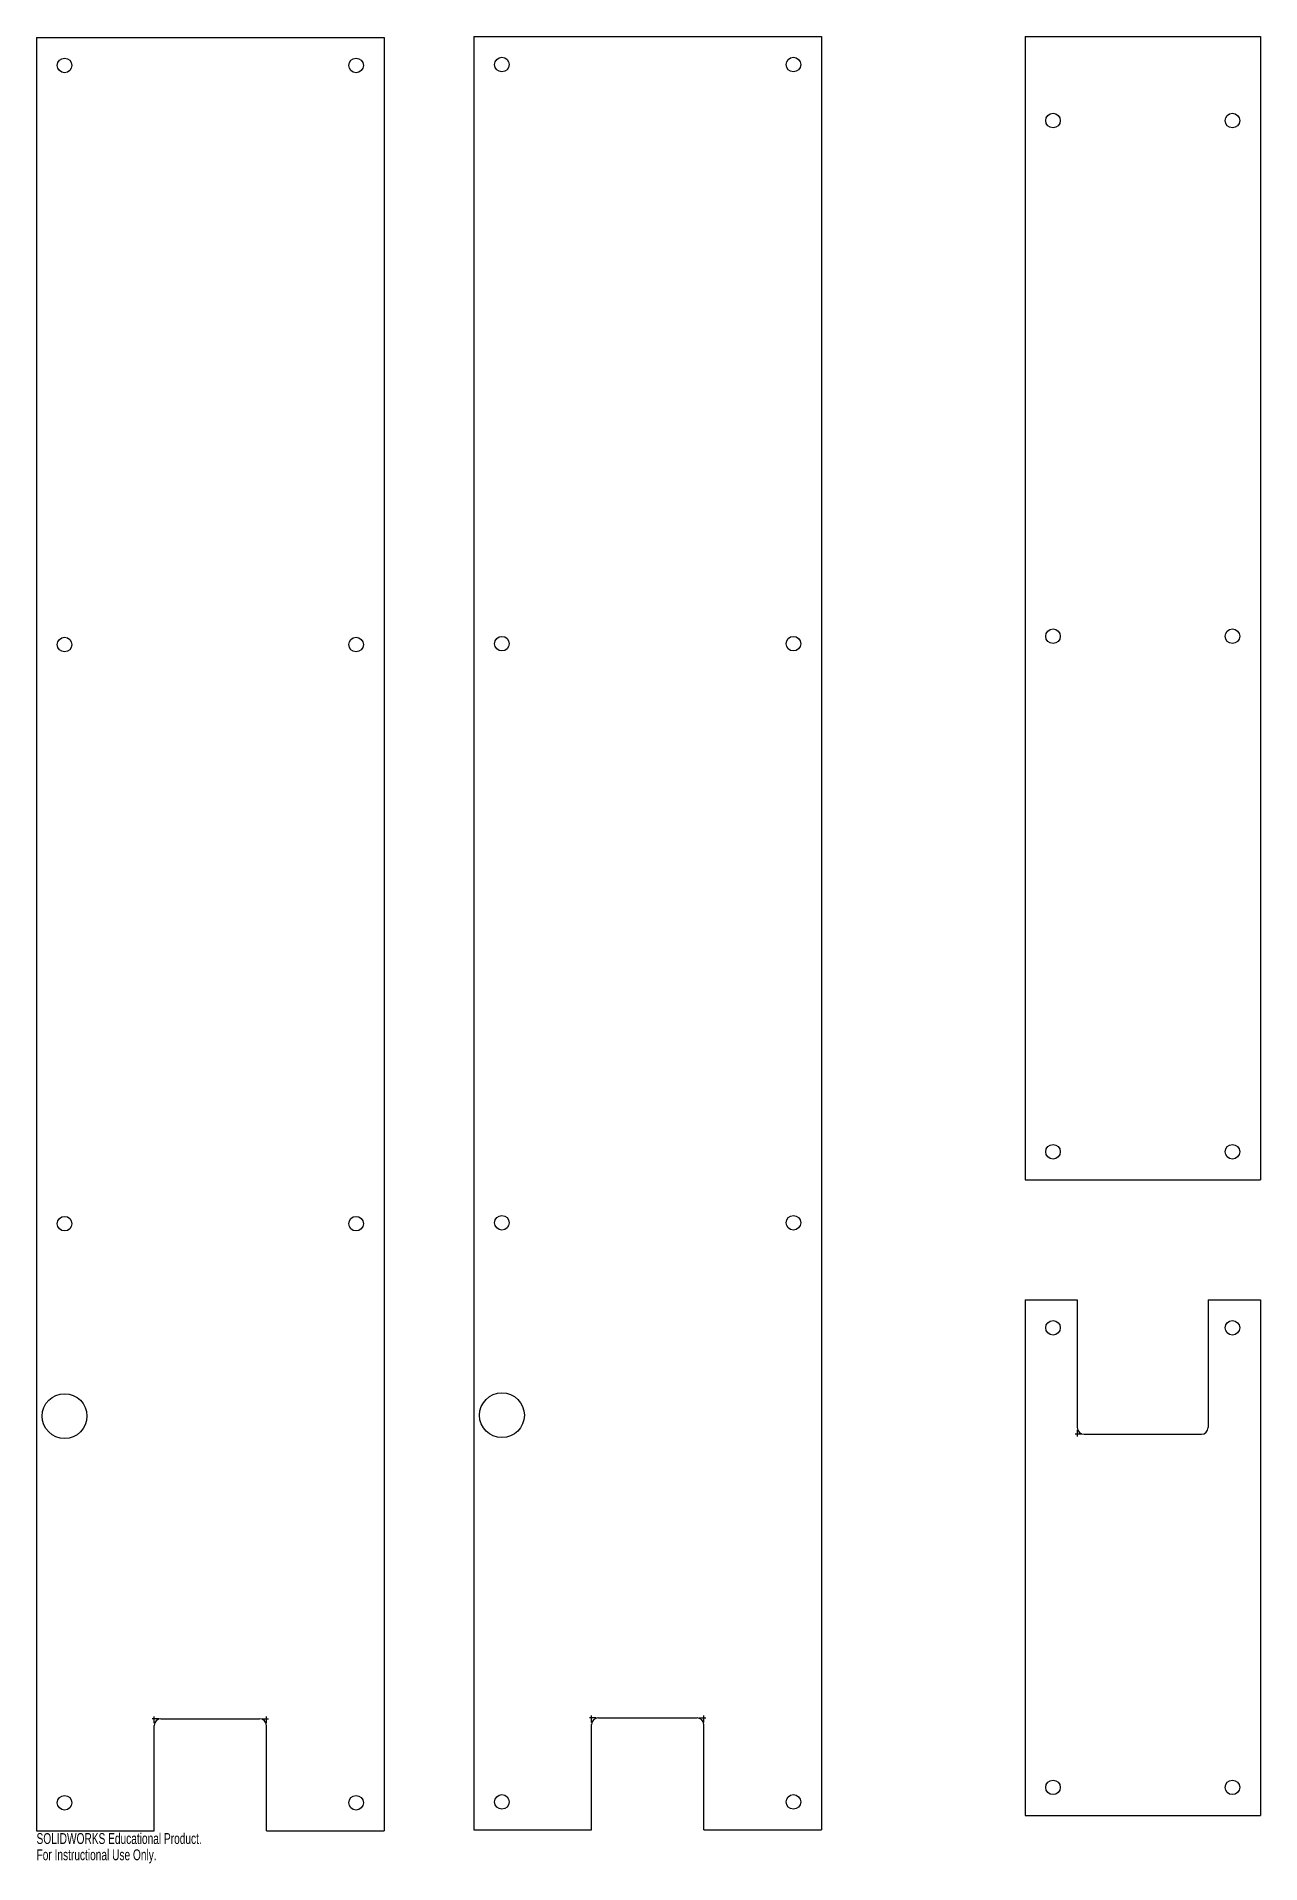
# Model space of a CAD drawing. Header units: millimetres. Extents: x -561 to -15, y -508 to 307.
import ezdxf

# ---------------------------------------------------------------- set-up
doc = ezdxf.new("R2010")
doc.units = ezdxf.units.MM
doc.styles.add('SLDTEXTSTYLE0', font='TXT', dxfattribs={"width": 0.7})

msp = doc.modelspace()

# ---------------------------------------------------------------- linework, layer by layer
at = {"color": 7, "linetype": 'Continuous'}
for p, q in [((-561.33, 306.54), (-406.33, 306.54)), ((-561.33, 306.54), (-561.33, -493.46)), ((-406.33, 306.54), (-406.33, -493.46)), ((-366.27, 306.93), (-211.27, 306.93)), ((-366.27, 306.93), (-366.27, -493.07)), ((-211.27, 306.93), (-211.27, -493.07)), ((-120.48, 306.93), (-15.48, 306.93)), ((-120.48, 306.93), (-120.48, -203.07)), ((-15.48, 306.93), (-15.48, -203.07)), ((-120.48, -203.07), (-15.48, -203.07)), ((-120.48, -256.58), (-97.15, -256.58)), ((-120.48, -256.58), (-120.48, -486.58)), ((-97.15, -256.58), (-97.15, -313.58)), ((-38.8, -256.58), (-38.8, -313.58)), ((-38.8, -256.58), (-15.48, -256.58)), ((-15.48, -256.58), (-15.48, -486.58)), ((-95.15, -316.58), (-98.15, -316.58)), ((-97.15, -314.58), (-97.15, -317.58)), ((-94.15, -316.58), (-41.8, -316.58)), ((-506.83, -443.46), (-509.83, -443.46)), ((-508.83, -445.46), (-508.83, -442.46)), ((-508.83, -493.46), (-508.83, -446.46)), ((-505.83, -443.46), (-461.83, -443.46)), ((-460.83, -443.46), (-457.83, -443.46)), ((-458.83, -445.46), (-458.83, -442.46)), ((-458.83, -493.46), (-458.83, -446.46)), ((-311.77, -443.07), (-314.77, -443.07)), ((-313.77, -445.07), (-313.77, -442.07)), ((-313.77, -493.07), (-313.77, -446.07)), ((-310.77, -443.07), (-266.77, -443.07)), ((-265.77, -443.07), (-262.77, -443.07)), ((-263.77, -445.07), (-263.77, -442.07)), ((-263.77, -493.07), (-263.77, -446.07)), ((-120.48, -486.58), (-15.48, -486.58)), ((-561.33, -493.46), (-508.83, -493.46)), ((-458.83, -493.46), (-406.33, -493.46)), ((-366.27, -493.07), (-313.77, -493.07)), ((-263.77, -493.07), (-211.27, -493.07))]:
    msp.add_line(p, q, dxfattribs=at)
for centre, radius in [((-548.83, 294.03), 3.25), ((-418.83, 294.03), 3.25), ((-353.77, 294.42), 3.25), ((-223.77, 294.42), 3.25), ((-107.98, 269.43), 3.25), ((-27.98, 269.43), 3.25), ((-107.98, 39.43), 3.25), ((-27.98, 39.43), 3.25), ((-548.83, 35.7), 3.25), ((-418.83, 35.7), 3.25), ((-353.77, 36.09), 3.25), ((-223.77, 36.09), 3.25), ((-107.98, -190.57), 3.25), ((-27.98, -190.57), 3.25), ((-548.83, -222.63), 3.25), ((-418.83, -222.63), 3.25), ((-353.77, -222.24), 3.25), ((-223.77, -222.24), 3.25), ((-107.98, -269.08), 3.25), ((-27.98, -269.08), 3.25), ((-548.83, -308.46), 10), ((-353.77, -308.07), 10), ((-107.98, -474.08), 3.25), ((-27.98, -474.08), 3.25), ((-548.83, -480.96), 3.25), ((-418.83, -480.96), 3.25), ((-353.77, -480.57), 3.25), ((-223.77, -480.57), 3.25)]:
    msp.add_circle(centre, radius, dxfattribs=at)
for centre, start, end in [((-94.15, -313.58), 180, 270), ((-41.8, -313.58), 270, 0), ((-505.83, -446.46), 90, 180), ((-461.83, -446.46), 0, 90), ((-310.77, -446.07), 90, 180), ((-266.77, -446.07), 360, 90)]:
    msp.add_arc(centre, 3, start, end, dxfattribs=at)

# ---------------------------------------------------------------- texts
at = {"color": 7, "linetype": 'Continuous', "char_height": 4.8336, "attachment_point": 1, "style": 'SLDTEXTSTYLE0'}
for s, insert in [('SOLIDWORKS Educational Product.', (-561.33, -494.48)), ('For Instructional Use Only.', (-561.33, -501.73))]:
    msp.add_mtext(s, dxfattribs=dict(at, insert=insert))

doc.saveas('drawing.dxf')
